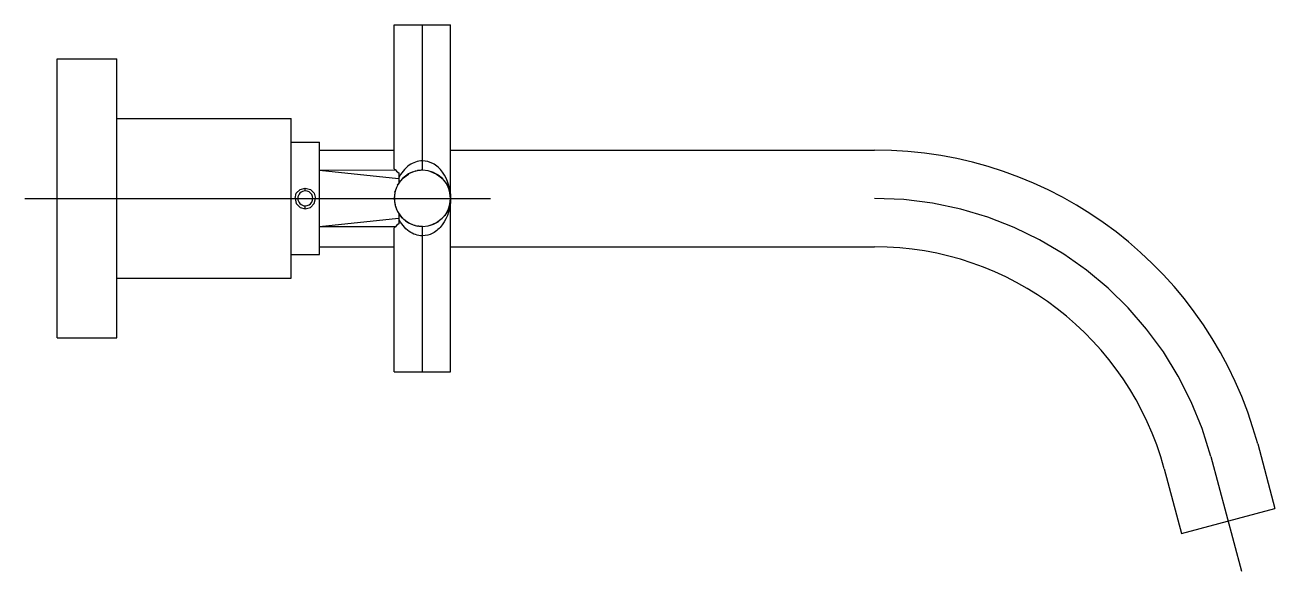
# Model space of a CAD drawing. Extents: x -1.144 to -0.876, y 431.981 to 432.098.
import ezdxf

# ---------------------------------------------------------------- set-up
doc = ezdxf.new("R2010")
doc.units = 0
doc.header["$LTSCALE"] = 0.2
doc.header["$MEASUREMENT"] = 0
doc.linetypes.add('AXES', pattern=[0.54, 0.3, -0.08, 0.08, -0.08])
doc.linetypes.add('CONTINU', pattern=[0])
doc.layers.get('0').update_dxf_attribs({"linetype": 'CONTINUOUS'})
doc.layers.add('DECA_EIXOS', color=5, linetype='AXES')

msp = doc.modelspace()

# ---------------------------------------------------------------- linework, layer by layer
at = {"linetype": 'CONTINU'}
for points in [[(-1.0651, 432.06753), (-1.0651, 432.09844)], [(-1.0651, 432.09844), (-1.05302, 432.09844)], [(-1.05905, 432.06723), (-1.05906, 432.09844)], [(-1.05302, 432.02394), (-1.05302, 432.09844)], [(-1.13758, 432.03119), (-1.13758, 432.09119)], [(-1.13758, 432.09119), (-1.1247, 432.09119)], [(-1.1247, 432.03119), (-1.1247, 432.09119)], [(-1.1247, 432.07835), (-1.08725, 432.07835)], [(-1.08725, 432.04402), (-1.08725, 432.07835)], [(-1.08725, 432.07327), (-1.08121, 432.07327)], [(-1.08121, 432.04911), (-1.08121, 432.07327)], [(-1.08121, 432.07158), (-1.0651, 432.07158)], [(-1.05302, 432.07158), (-0.9619, 432.07158)], [(-1.08121, 432.06723), (-1.06489, 432.06734)], [(-1.08121, 432.06723), (-1.06417, 432.06547)], [(-1.06409, 432.06453), (-1.06409, 432.06658)], [(-1.06333, 432.06546), (-1.06208, 432.06642)], [(-1.06208, 432.06642), (-1.0619, 432.06652)], [(-1.06062, 432.06702), (-1.0601, 432.06714)], [(-1.05735, 432.06698), (-1.05683, 432.0668)], [(-1.05735, 432.06698), (-1.05602, 432.06641)], [(-1.05575, 432.06625), (-1.05602, 432.06641)], [(-1.05602, 432.06641), (-1.05476, 432.06544)], [(-1.08644, 432.06119), (-1.08616, 432.06227), (-1.08531, 432.06312), (-1.08423, 432.0634)], [(-1.08423, 432.0634), (-1.08314, 432.06312), (-1.0823, 432.06227), (-1.08201, 432.06119)], [(-1.08423, 432.0628), (-1.08423, 432.0634)], [(-1.0644, 432.06402), (-1.06429, 432.06421)], [(-1.06409, 432.06453), (-1.06429, 432.06421)], [(-1.06409, 432.06453), (-1.06379, 432.06495)], [(-1.06333, 432.06546), (-1.06379, 432.06495)], [(-1.05343, 432.06346), (-1.05324, 432.06286)], [(-1.05338, 432.06324), (-1.05324, 432.06286)], [(-1.05302, 432.06216), (-1.05324, 432.06286)], [(-1.08644, 432.06119), (-1.08616, 432.0601), (-1.08531, 432.05926), (-1.08423, 432.05897)], [(-1.08423, 432.05897), (-1.08314, 432.05926), (-1.0823, 432.0601), (-1.08201, 432.06119)], [(-1.06496, 432.06249), (-1.06489, 432.06275)], [(-1.05318, 432.0598), (-1.05302, 432.06022)], [(-1.05302, 432.06216), (-1.05302, 432.06119)], [(-1.05302, 432.06022), (-1.05302, 432.06119)], [(-1.08423, 432.05897), (-1.08423, 432.05958)], [(-1.06499, 432.06003), (-1.06489, 432.05963)], [(-1.0644, 432.05836), (-1.06429, 432.05817)], [(-1.06429, 432.05817), (-1.06409, 432.05785)], [(-1.06409, 432.05785), (-1.06379, 432.05743)], [(-1.06409, 432.0558), (-1.06409, 432.05785)], [(-1.05343, 432.05892), (-1.05318, 432.0598)], [(-1.08121, 432.05515), (-1.06417, 432.05691)], [(-1.08121, 432.05515), (-1.06478, 432.05515)], [(-1.0651, 432.02394), (-1.0651, 432.05485)], [(-1.06333, 432.05692), (-1.06379, 432.05743)], [(-1.06208, 432.05596), (-1.0619, 432.05586)], [(-1.06062, 432.05535), (-1.06011, 432.05524)], [(-1.05906, 432.02394), (-1.05906, 432.05515)], [(-1.05732, 432.0554), (-1.05601, 432.05597)], [(-1.05601, 432.05597), (-1.0548, 432.05691)], [(-1.05575, 432.05613), (-1.05601, 432.05597)], [(-1.08121, 432.05079), (-1.0651, 432.05079)], [(-1.05302, 432.05079), (-0.9619, 432.05079)], [(-1.08725, 432.04911), (-1.08121, 432.04911)], [(-1.1247, 432.04402), (-1.08725, 432.04402)], [(-1.13758, 432.03119), (-1.1247, 432.03119)], [(-1.0651, 432.02394), (-1.05302, 432.02394)], [(-0.87959, 432.00842), (-0.87587, 431.99454)], [(-0.89967, 432.00304), (-0.89595, 431.98916)], [(-0.89595, 431.98916), (-0.87587, 431.99454)]]:
    msp.add_lwpolyline(points, dxfattribs=at)
for points in [[(-0.87959, 432.00842, 0.339453), (-0.9619, 432.07158)], [(-1.05905, 432.06924, 0.155237), (-1.0619, 432.0683, 0.132236), (-1.06417, 432.06547)], [(-1.05302, 432.06119, 0.156868), (-1.05473, 432.06681, 0.116195), (-1.05685, 432.06869, 0.116556), (-1.05905, 432.06924)], [(-1.0651, 432.06753, 0.002538), (-1.06409, 432.06658)], [(-1.05905, 432.06723, 1.001074), (-1.05906, 432.05515)], [(-1.06062, 432.06702, 0.056844), (-1.0619, 432.06652)], [(-1.05905, 432.06723, 0.04509), (-1.0601, 432.06714)], [(-1.05906, 432.05515, 1), (-1.05905, 432.06723)], [(-1.05391, 432.06435, 0.073762), (-1.05506, 432.06571)], [(-1.05324, 432.06286, 0.063135), (-1.05391, 432.06435)], [(-1.05302, 432.06119, 0.062742), (-1.05324, 432.06286)], [(-1.08423, 432.0628, 1), (-1.08423, 432.05958)], [(-1.08423, 432.05958, 1.00001), (-1.08423, 432.0628)], [(-1.06496, 432.06249, 0.059483), (-1.0651, 432.06119)], [(-1.0651, 432.06119, 0.056236), (-1.06495, 432.05983)], [(-1.05302, 432.06119, -0.159979), (-1.05479, 432.0555, -0.11273), (-1.05685, 432.05369, -0.121219), (-1.05906, 432.05314)], [(-1.06489, 432.05963, 0.055412), (-1.0644, 432.05836)], [(-1.05383, 432.05817, -0.060057), (-1.0548, 432.05691)], [(-1.05329, 432.0594, -0.055638), (-1.05383, 432.05817)], [(-1.06409, 432.0558, 0.002633), (-1.0651, 432.05485)], [(-1.05906, 432.05314, -0.155855), (-1.0619, 432.05408, -0.130078), (-1.06417, 432.05691)], [(-1.06208, 432.05596, -0.065553), (-1.06333, 432.05692)], [(-1.06062, 432.05535, -0.056724), (-1.0619, 432.05586)], [(-1.05906, 432.05515, -0.044995), (-1.06011, 432.05524)], [(-0.89967, 432.00304, 0.339453), (-0.9619, 432.05079)]]:
    msp.add_lwpolyline(points, format="xyb", dxfattribs=at)
at = {"layer": 'DECA_EIXOS'}
for points in [[(-1.14446, 432.06119), (-0.9619, 432.06119)], [(-0.88963, 432.00573), (-0.88303, 431.98112)]]:
    msp.add_lwpolyline(points, dxfattribs=at)
msp.add_lwpolyline([(-0.88963, 432.00573, 0.339453), (-0.9619, 432.06119)], format="xyb", dxfattribs=at)

doc.saveas('drawing.dxf')
